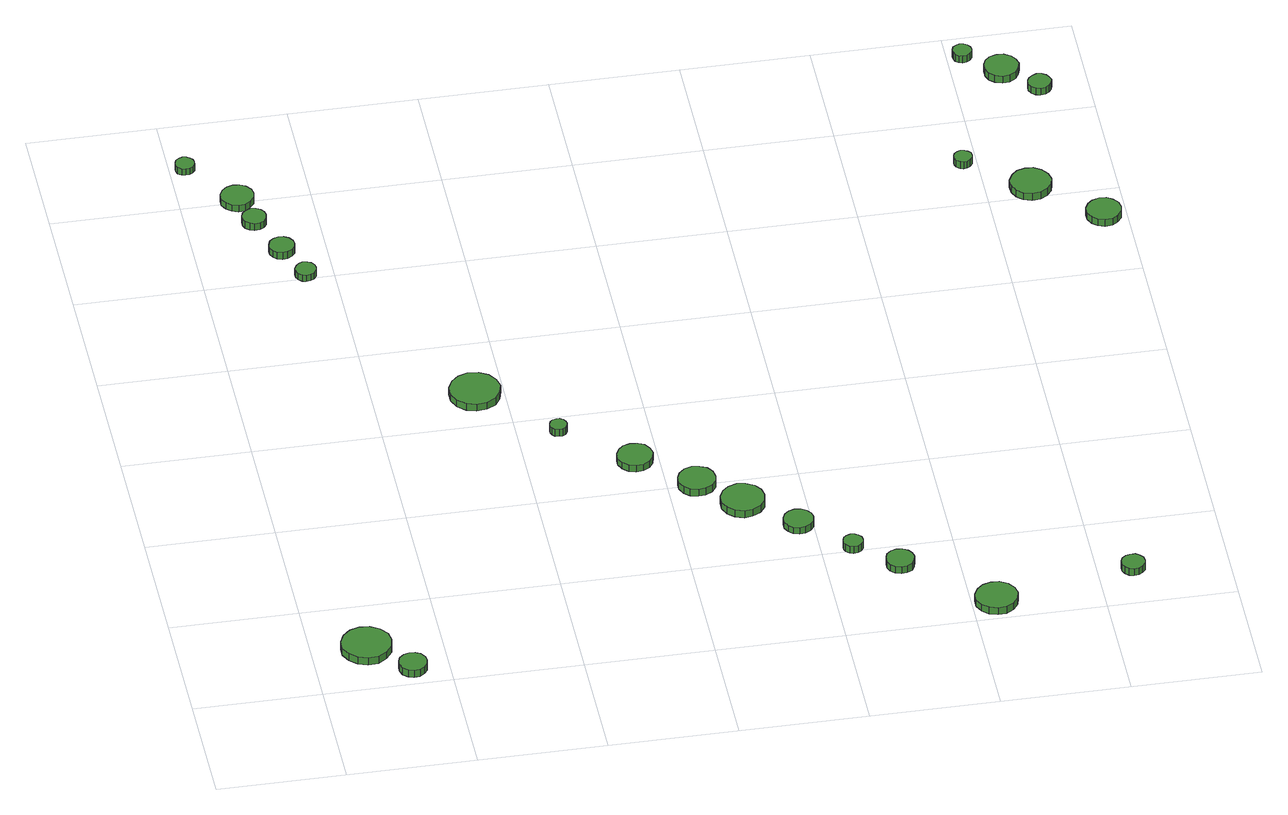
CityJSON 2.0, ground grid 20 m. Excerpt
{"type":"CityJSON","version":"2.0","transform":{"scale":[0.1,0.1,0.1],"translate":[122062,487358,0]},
"CityObjects":{
"tree1":{"type":"SolitaryVegetationObject","attributes":{"function":"something"},"geometry":[{"type":"MultiSurface","lod":"1","boundaries":[[[0,1,2,3,4,5,6,7,8,9,10,11,12,13,14]],[[15,16,17,18,19,20,21,22,23,24,25,26,27,28,29]],[[0,29,28,1]],[[1,28,27,2]],[[2,27,26,3]],[[3,26,25,4]],[[4,25,24,5]],[[5,24,23,6]],[[6,23,22,7]],[[7,22,21,8]],[[8,21,20,9]],[[9,20,19,10]],[[10,19,18,11]],[[11,18,17,12]],[[12,17,16,13]],[[13,16,15,14]],[[14,15,29,0]]]}]},
"tree2":{"type":"SolitaryVegetationObject","attributes":{"function":"something"},"geometry":[{"type":"MultiSurface","lod":"1","boundaries":[[[30,31,32,33,34,35,36,37,38,39,40,41,42,43,44]],[[45,46,47,48,49,50,51,52,53,54,55,56,57,58,59]],[[30,59,58,31]],[[31,58,57,32]],[[32,57,56,33]],[[33,56,55,34]],[[34,55,54,35]],[[35,54,53,36]],[[36,53,52,37]],[[37,52,51,38]],[[38,51,50,39]],[[39,50,49,40]],[[40,49,48,41]],[[41,48,47,42]],[[42,47,46,43]],[[43,46,45,44]],[[44,45,59,30]]]}]},
"tree3":{"type":"SolitaryVegetationObject","attributes":{"function":"something"},"geometry":[{"type":"MultiSurface","lod":"1","boundaries":[[[60,61,62,63,64,65,66,67,68,69,70,71,72,73,74]],[[75,76,77,78,79,80,81,82,83,84,85,86,87,88,89]],[[60,89,88,61]],[[61,88,87,62]],[[62,87,86,63]],[[63,86,85,64]],[[64,85,84,65]],[[65,84,83,66]],[[66,83,82,67]],[[67,82,81,68]],[[68,81,80,69]],[[69,80,79,70]],[[70,79,78,71]],[[71,78,77,72]],[[72,77,76,73]],[[73,76,75,74]],[[74,75,89,60]]]}]},
"tree4":{"type":"SolitaryVegetationObject","attributes":{"function":"something"},"geometry":[{"type":"MultiSurface","lod":"1","boundaries":[[[90,91,92,93,94,95,96,97,98,99,100,101,102,103,104]],[[105,106,107,108,109,110,111,112,113,114,115,116,117,118,119]],[[90,119,118,91]],[[91,118,117,92]],[[92,117,116,93]],[[93,116,115,94]],[[94,115,114,95]],[[95,114,113,96]],[[96,113,112,97]],[[97,112,111,98]],[[98,111,110,99]],[[99,110,109,100]],[[100,109,108,101]],[[101,108,107,102]],[[102,107,106,103]],[[103,106,105,104]],[[104,105,119,90]]]}]},
"tree5":{"type":"SolitaryVegetationObject","attributes":{"function":"something"},"geometry":[{"type":"MultiSurface","lod":"1","boundaries":[[[120,121,122,123,124,125,126,127,128,129,130,131,132,133,134]],[[135,136,137,138,139,140,141,142,143,144,145,146,147,148,149]],[[120,149,148,121]],[[121,148,147,122]],[[122,147,146,123]],[[123,146,145,124]],[[124,145,144,125]],[[125,144,143,126]],[[126,143,142,127]],[[127,142,141,128]],[[128,141,140,129]],[[129,140,139,130]],[[130,139,138,131]],[[131,138,137,132]],[[132,137,136,133]],[[133,136,135,134]],[[134,135,149,120]]]}]},
"tree6":{"type":"SolitaryVegetationObject","attributes":{"function":"something"},"geometry":[{"type":"MultiSurface","lod":"1","boundaries":[[[150,151,152,153,154,155,156,157,158,159,160,161,162,163,164]],[[165,166,167,168,169,170,171,172,173,174,175,176,177,178,179]],[[150,179,178,151]],[[151,178,177,152]],[[152,177,176,153]],[[153,176,175,154]],[[154,175,174,155]],[[155,174,173,156]],[[156,173,172,157]],[[157,172,171,158]],[[158,171,170,159]],[[159,170,169,160]],[[160,169,168,161]],[[161,168,167,162]],[[162,167,166,163]],[[163,166,165,164]],[[164,165,179,150]]]}]},
"tree7":{"type":"SolitaryVegetationObject","attributes":{"function":"something"},"geometry":[{"type":"MultiSurface","lod":"1","boundaries":[[[180,181,182,183,184,185,186,187,188,189,190,191,192,193,194]],[[195,196,197,198,199,200,201,202,203,204,205,206,207,208,209]],[[180,209,208,181]],[[181,208,207,182]],[[182,207,206,183]],[[183,206,205,184]],[[184,205,204,185]],[[185,204,203,186]],[[186,203,202,187]],[[187,202,201,188]],[[188,201,200,189]],[[189,200,199,190]],[[190,199,198,191]],[[191,198,197,192]],[[192,197,196,193]],[[193,196,195,194]],[[194,195,209,180]]]}]},
"tree8":{"type":"SolitaryVegetationObject","attributes":{"function":"something"},"geometry":[{"type":"MultiSurface","lod":"1","boundaries":[[[210,211,212,213,214,215,216,217,218,219,220,221,222,223,224]],[[225,226,227,228,229,230,231,232,233,234,235,236,237,238,239]],[[210,239,238,211]],[[211,238,237,212]],[[212,237,236,213]],[[213,236,235,214]],[[214,235,234,215]],[[215,234,233,216]],[[216,233,232,217]],[[217,232,231,218]],[[218,231,230,219]],[[219,230,229,220]],[[220,229,228,221]],[[221,228,227,222]],[[222,227,226,223]],[[223,226,225,224]],[[224,225,239,210]]]}]},
"tree9":{"type":"SolitaryVegetationObject","attributes":{"function":"something"},"geometry":[{"type":"MultiSurface","lod":"1","boundaries":[[[240,241,242,243,244,245,246,247,248,249,250,251,252,253,254]],[[255,256,257,258,259,260,261,262,263,264,265,266,267,268,269]],[[240,269,268,241]],[[241,268,267,242]],[[242,267,266,243]],[[243,266,265,244]],[[244,265,264,245]],[[245,264,263,246]],[[246,263,262,247]],[[247,262,261,248]],[[248,261,260,249]],[[249,260,259,250]],[[250,259,258,251]],[[251,258,257,252]],[[252,257,256,253]],[[253,256,255,254]],[[254,255,269,240]]]}]},
"tree10":{"type":"SolitaryVegetationObject","attributes":{"function":"something"},"geometry":[{"type":"MultiSurface","lod":"1","boundaries":[[[270,271,272,273,274,275,276,277,278,279,280,281,282,283,284]],[[285,286,287,288,289,290,291,292,293,294,295,296,297,298,299]],[[270,299,298,271]],[[271,298,297,272]],[[272,297,296,273]],[[273,296,295,274]],[[274,295,294,275]],[[275,294,293,276]],[[276,293,292,277]],[[277,292,291,278]],[[278,291,290,279]],[[279,290,289,280]],[[280,289,288,281]],[[281,288,287,282]],[[282,287,286,283]],[[283,286,285,284]],[[284,285,299,270]]]}]},
"tree11":{"type":"SolitaryVegetationObject","attributes":{"function":"something"},"geometry":[{"type":"MultiSurface","lod":"1","boundaries":[[[300,301,302,303,304,305,306,307,308,309,310,311,312,313,314]],[[315,316,317,318,319,320,321,322,323,324,325,326,327,328,329]],[[300,329,328,301]],[[301,328,327,302]],[[302,327,326,303]],[[303,326,325,304]],[[304,325,324,305]],[[305,324,323,306]],[[306,323,322,307]],[[307,322,321,308]],[[308,321,320,309]],[[309,320,319,310]],[[310,319,318,311]],[[311,318,317,312]],[[312,317,316,313]],[[313,316,315,314]],[[314,315,329,300]]]}]},
"tree12":{"type":"SolitaryVegetationObject","attributes":{"function":"something"},"geometry":[{"type":"MultiSurface","lod":"1","boundaries":[[[330,331,332,333,334,335,336,337,338,339,340,341,342,343,344]],[[345,346,347,348,349,350,351,352,353,354,355,356,357,358,359]],[[330,359,358,331]],[[331,358,357,332]],[[332,357,356,333]],[[333,356,355,334]],[[334,355,354,335]],[[335,354,353,336]],[[336,353,352,337]],[[337,352,351,338]],[[338,351,350,339]],[[339,350,349,340]],[[340,349,348,341]],[[341,348,347,342]],[[342,347,346,343]],[[343,346,345,344]],[[344,345,359,330]]]}]},
"tree13":{"type":"SolitaryVegetationObject","attributes":{"function":"something"},"geometry":[{"type":"MultiSurface","lod":"1","boundaries":[[[360,361,362,363,364,365,366,367,368,369,370,371,372,373,374]],[[375,376,377,378,379,380,381,382,383,384,385,386,387,388,389]],[[360,389,388,361]],[[361,388,387,362]],[[362,387,386,363]],[[363,386,385,364]],[[364,385,384,365]],[[365,384,383,366]],[[366,383,382,367]],[[367,382,381,368]],[[368,381,380,369]],[[369,380,379,370]],[[370,379,378,371]],[[371,378,377,372]],[[372,377,376,373]],[[373,376,375,374]],[[374,375,389,360]]]}]},
"tree14":{"type":"SolitaryVegetationObject","attributes":{"function":"something"},"geometry":[{"type":"MultiSurface","lod":"1","boundaries":[[[390,391,392,393,394,395,396,397,398,399,400,401,402,403,404]],[[405,406,407,408,409,410,411,412,413,414,415,416,417,418,419]],[[390,419,418,391]],[[391,418,417,392]],[[392,417,416,393]],[[393,416,415,394]],[[394,415,414,395]],[[395,414,413,396]],[[396,413,412,397]],[[397,412,411,398]],[[398,411,410,399]],[[399,410,409,400]],[[400,409,408,401]],[[401,408,407,402]],[[402,407,406,403]],[[403,406,405,404]],[[404,405,419,390]]]}]},
"tree15":{"type":"SolitaryVegetationObject","attributes":{"function":"something"},"geometry":[{"type":"MultiSurface","lod":"1","boundaries":[[[420,421,422,423,424,425,426,427,428,429,430,431,432,433,434]],[[435,436,437,438,439,440,441,442,443,444,445,446,447,448,449]],[[420,449,448,421]],[[421,448,447,422]],[[422,447,446,423]],[[423,446,445,424]],[[424,445,444,425]],[[425,444,443,426]],[[426,443,442,427]],[[427,442,441,428]],[[428,441,440,429]],[[429,440,439,430]],[[430,439,438,431]],[[431,438,437,432]],[[432,437,436,433]],[[433,436,435,434]],[[434,435,449,420]]]}]},
"tree16":{"type":"SolitaryVegetationObject","attributes":{"function":"something"},"geometry":[{"type":"MultiSurface","lod":"1","boundaries":[[[450,451,452,453,454,455,456,457,458,459,460,461,462,463,464]],[[465,466,467,468,469,470,471,472,473,474,475,476,477,478,479]],[[450,479,478,451]],[[451,478,477,452]],[[452,477,476,453]],[[453,476,475,454]],[[454,475,474,455]],[[455,474,473,456]],[[456,473,472,457]],[[457,472,471,458]],[[458,471,470,459]],[[459,470,469,460]],[[460,469,468,461]],[[461,468,467,462]],[[462,467,466,463]],[[463,466,465,464]],[[464,465,479,450]]]}]},
"tree17":{"type":"SolitaryVegetationObject","attributes":{"function":"something"},"geometry":[{"type":"MultiSurface","lod":"1","boundaries":[[[480,481,482,483,484,485,486,487,488,489,490,491,492,493,494]],[[495,496,497,498,499,500,501,502,503,504,505,506,507,508,509]],[[480,509,508,481]],[[481,508,507,482]],[[482,507,506,483]],[[483,506,505,484]],[[484,505,504,485]],[[485,504,503,486]],[[486,503,502,487]],[[487,502,501,488]],[[488,501,500,489]],[[489,500,499,490]],[[490,499,498,491]],[[491,498,497,492]],[[492,497,496,493]],[[493,496,495,494]],[[494,495,509,480]]]}]},
"tree18":{"type":"SolitaryVegetationObject","attributes":{"function":"something"},"geometry":[{"type":"MultiSurface","lod":"1","boundaries":[[[510,511,512,513,514,515,516,517,518,519,520,521,522,523,524]],[[525,526,527,528,529,530,531,532,533,534,535,536,537,538,539]],[[510,539,538,511]],[[511,538,537,512]],[[512,537,536,513]],[[513,536,535,514]],[[514,535,534,515]],[[515,534,533,516]],[[516,533,532,517]],[[517,532,531,518]],[[518,531,530,519]],[[519,530,529,520]],[[520,529,528,521]],[[521,528,527,522]],[[522,527,526,523]],[[523,526,525,524]],[[524,525,539,510]]]}]},
"tree19":{"type":"SolitaryVegetationObject","attributes":{"function":"something"},"geometry":[{"type":"MultiSurface","lod":"1","boundaries":[[[540,541,542,543,544,545,546,547,548,549,550,551,552,553,554]],[[555,556,557,558,559,560,561,562,563,564,565,566,567,568,569]],[[540,569,568,541]],[[541,568,567,542]],[[542,567,566,543]],[[543,566,565,544]],[[544,565,564,545]],[[545,564,563,546]],[[546,563,562,547]],[[547,562,561,548]],[[548,561,560,549]],[[549,560,559,550]],[[550,559,558,551]],[[551,558,557,552]],[[552,557,556,553]],[[553,556,555,554]],[[554,555,569,540]]]}]},
"tree20":{"type":"SolitaryVegetationObject","attributes":{"function":"something"},"geometry":[{"type":"MultiSurface","lod":"1","boundaries":[[[570,571,572,573,574,575,576,577,578,579,580,581,582,583,584]],[[585,586,587,588,589,590,591,592,593,594,595,596,597,598,599]],[[570,599,598,571]],[[571,598,597,572]],[[572,597,596,573]],[[573,596,595,574]],[[574,595,594,575]],[[575,594,593,576]],[[576,593,592,577]],[[577,592,591,578]],[[578,591,590,579]],[[579,590,589,580]],[[580,589,588,581]],[[581,588,587,582]],[[582,587,586,583]],[[583,586,585,584]],[[584,585,599,570]]]}]},
"tree21":{"type":"SolitaryVegetationObject","attributes":{"function":"something"},"geometry":[{"type":"MultiSurface","lod":"1","boundaries":[[[600,601,602,603,604,605,606,607,608,609,610,611,612,613,614]],[[615,616,617,618,619,620,621,622,623,624,625,626,627,628,629]],[[600,629,628,601]],[[601,628,627,602]],[[602,627,626,603]],[[603,626,625,604]],[[604,625,624,605]],[[605,624,623,606]],[[606,623,622,607]],[[607,622,621,608]],[[608,621,620,609]],[[609,620,619,610]],[[610,619,618,611]],[[611,618,617,612]],[[612,617,616,613]],[[613,616,615,614]],[[614,615,629,600]]]}]},
"tree22":{"type":"SolitaryVegetationObject","attributes":{"function":"something"},"geometry":[{"type":"MultiSurface","lod":"1","boundaries":[[[630,631,632,633,634,635,636,637,638,639,640,641,642,643,644]],[[645,646,647,648,649,650,651,652,653,654,655,656,657,658,659]],[[630,659,658,631]],[[631,658,657,632]],[[632,657,656,633]],[[633,656,655,634]],[[634,655,654,635]],[[635,654,653,636]],[[636,653,652,637]],[[637,652,651,638]],[[638,651,650,639]],[[639,650,649,640]],[[640,649,648,641]],[[641,648,647,642]],[[642,647,646,643]],[[643,646,645,644]],[[644,645,659,630]]]}]},
"tree23":{"type":"SolitaryVegetationObject","attributes":{"function":"something"},"geometry":[{"type":"MultiSurface","lod":"1","boundaries":[[[660,661,662,663,664,665,666,667,668,669,670,671,672,673,674]],[[675,676,677,678,679,680,681,682,683,684,685,686,687,688,689]],[[660,689,688,661]],[[661,688,687,662]],[[662,687,686,663]],[[663,686,685,664]],[[664,685,684,665]],[[665,684,683,666]],[[666,683,682,667]],[[667,682,681,668]],[[668,681,680,669]],[[669,680,679,670]],[[670,679,678,671]],[[671,678,677,672]],[[672,677,676,673]],[[673,676,675,674]],[[674,675,689,660]]]}]}
},
"vertices":[
[122,92,17],[119,108,17],[109,121,17],[95,129,17],[79,131,17],[64,126,17],[52,115,17],[45,100,17],[45,84,17],[52,70,17],[64,59,17],[79,54,17],[95,55,17],[109,64,17],[119,77,17],[119,77,4],[109,64,4],[95,55,4],[79,54,4],[64,59,4],[52,70,4],[45,84,4],[45,100,4],[52,115,4],[64,126,4],[79,131,4],[95,129,4],[109,121,4],[119,108,4],[122,92,4],
[166,35,16],[164,44,16],[159,52,16],[151,56,16],[142,57,16],[133,54,16],[126,48,16],[123,40,16],[123,31,16],[126,22,16],[133,16,16],[142,13,16],[151,14,16],[159,19,16],[164,26,16],[164,26,3],[159,19,3],[151,14,3],[142,13,3],[133,16,3],[126,22,3],[123,31,3],[123,40,3],[126,48,3],[133,54,3],[142,57,3],[151,56,3],[159,52,3],[164,44,3],[166,35,3],
[38,1290,17],[37,1296,17],[33,1301,17],[28,1304,17],[22,1305,17],[16,1303,17],[11,1299,17],[9,1293,17],[9,1287,17],[11,1281,17],[16,1277,17],[22,1276,17],[28,1276,17],[33,1279,17],[37,1284,17],[37,1284,5],[33,1279,5],[28,1276,5],[22,1276,5],[16,1277,5],[11,1281,5],[9,1287,5],[9,1293,5],[11,1299,5],[16,1303,5],[22,1305,5],[28,1304,5],[33,1301,5],[37,1296,5],[38,1290,5],
[122,1147,15],[120,1155,15],[116,1161,15],[109,1165,15],[101,1166,15],[94,1163,15],[88,1158,15],[85,1151,15],[85,1143,15],[88,1136,15],[94,1131,15],[101,1128,15],[109,1129,15],[116,1133,15],[120,1139,15],[120,1139,2],[116,1133,2],[109,1129,2],[101,1128,2],[94,1131,2],[88,1136,2],[85,1143,2],[85,1151,2],[88,1158,2],[94,1163,2],[101,1166,2],[109,1165,2],[116,1161,2],[120,1155,2],[122,1147,2],
[113,1202,15],[111,1212,15],[104,1221,15],[95,1226,15],[85,1227,15],[75,1224,15],[67,1217,15],[62,1207,15],[62,1196,15],[67,1187,15],[75,1180,15],[85,1176,15],[95,1177,15],[104,1183,15],[111,1191,15],[111,1191,3],[104,1183,3],[95,1177,3],[85,1176,3],[75,1180,3],[67,1187,3],[62,1196,3],[62,1207,3],[67,1217,3],[75,1224,3],[85,1227,3],[95,1226,3],[104,1221,3],[111,1212,3],[113,1202,3],
[152,1072,14],[150,1080,14],[145,1087,14],[138,1091,14],[130,1092,14],[122,1089,14],[116,1084,14],[113,1076,14],[113,1068,14],[116,1061,14],[122,1055,14],[130,1053,14],[138,1054,14],[145,1058,14],[150,1064,14],[150,1064,1],[145,1058,1],[138,1054,1],[130,1053,1],[122,1055,1],[116,1061,1],[113,1068,1],[113,1076,1],[116,1084,1],[122,1089,1],[130,1092,1],[138,1091,1],[145,1087,1],[150,1080,1],[152,1072,1],
[173,1009,14],[172,1015,14],[168,1021,14],[162,1024,14],[155,1025,14],[149,1023,14],[144,1018,14],[141,1012,14],[141,1005,14],[144,999,14],[149,994,14],[155,992,14],[162,993,14],[168,996,14],[172,1002,14],[172,1002,2],[168,996,2],[162,993,2],[155,992,2],[149,994,2],[144,999,2],[141,1005,2],[141,1012,2],[144,1018,2],[149,1023,2],[155,1025,2],[162,1024,2],[168,1021,2],[172,1015,2],[173,1009,2],
[393,667,21],[389,683,21],[380,696,21],[366,704,21],[349,706,21],[334,701,21],[322,690,21],[315,675,21],[315,659,21],[322,644,21],[334,633,21],[349,628,21],[366,630,21],[380,638,21],[389,651,21],[389,651,8],[380,638,8],[366,630,8],[349,628,8],[334,633,8],[322,644,8],[315,659,8],[315,675,8],[322,690,8],[334,701,8],[349,706,8],[366,704,8],[380,696,8],[389,683,8],[393,667,8],
[476,565,16],[475,570,16],[472,575,16],[467,578,16],[462,578,16],[456,577,16],[452,573,16],[450,568,16],[450,562,16],[452,557,16],[456,553,16],[462,552,16],[467,552,16],[472,555,16],[475,560,16],[475,560,3],[472,555,3],[467,552,3],[462,552,3],[456,553,3],[452,557,3],[450,562,3],[450,568,3],[452,573,3],[456,577,3],[462,578,3],[467,578,3],[472,575,3],[475,570,3],[476,565,3],
[591,473,15],[588,484,15],[582,494,15],[572,499,15],[560,500,15],[549,497,15],[541,489,15],[536,479,15],[536,467,15],[541,457,15],[549,449,15],[560,446,15],[572,447,15],[582,453,15],[588,462,15],[588,462,3],[582,453,3],[572,447,3],[560,446,3],[549,449,3],[541,457,3],[536,467,3],[536,479,3],[541,489,3],[549,497,3],[560,500,3],[572,499,3],[582,494,3],[588,484,3],[591,473,3],
[673,400,15],[671,412,15],[664,422,15],[653,427,15],[642,429,15],[630,425,15],[621,417,15],[616,406,15],[616,394,15],[621,383,15],[630,375,15],[642,372,15],[653,373,15],[664,379,15],[671,388,15],[671,388,2],[664,379,2],[653,373,2],[642,372,2],[630,375,2],[621,383,2],[616,394,2],[616,406,2],[621,417,2],[630,425,2],[642,429,2],[653,427,2],[664,422,2],[671,412,2],[673,400,2],
[738,343,14],[735,357,14],[727,368,14],[714,375,14],[701,377,14],[687,372,14],[677,363,14],[671,350,14],[671,336,14],[677,323,14],[687,314,14],[701,309,14],[714,311,14],[727,318,14],[735,329,14],[735,329,1],[727,318,1],[714,311,1],[701,309,1],[687,314,1],[677,323,1],[671,336,1],[671,350,1],[677,363,1],[687,372,1],[701,377,1],[714,375,1],[727,368,1],[735,357,1],[738,343,1],
[801,277,14],[799,286,14],[793,294,14],[785,299,14],[775,300,14],[766,297,14],[759,291,14],[755,282,14],[755,272,14],[759,263,14],[766,257,14],[775,254,14],[785,255,14],[793,260,14],[799,267,14],[799,267,2],[793,260,2],[785,255,2],[775,254,2],[766,257,2],[759,263,2],[755,272,2],[755,282,2],[759,291,2],[766,297,2],[775,300,2],[785,299,2],[793,294,2],[799,286,2],[801,277,2],
[864,210,14],[863,216,14],[859,221,14],[854,224,14],[847,225,14],[841,223,14],[836,219,14],[834,213,14],[834,206,14],[836,201,14],[841,196,14],[847,194,14],[854,195,14],[859,198,14],[863,203,14],[863,203,1],[859,198,1],[854,195,1],[847,194,1],[841,196,1],[836,201,1],[834,206,1],[834,213,1],[836,219,1],[841,223,1],[847,225,1],[854,224,1],[859,221,1],[863,216,1],[864,210,1],
[933,155,14],[931,164,14],[926,171,14],[918,176,14],[909,177,14],[900,174,14],[893,168,14],[890,159,14],[890,150,14],[893,142,14],[900,136,14],[909,133,14],[918,134,14],[926,138,14],[931,146,14],[931,146,1],[926,138,1],[918,134,1],[909,133,1],[900,136,1],[893,142,1],[890,150,1],[890,159,1],[893,168,1],[900,174,1],[909,177,1],[918,176,1],[926,171,1],[931,164,1],[933,155,1],
[1070,38,16],[1067,51,16],[1059,62,16],[1047,69,16],[1034,70,16],[1021,66,16],[1011,57,16],[1005,45,16],[1005,31,16],[1011,19,16],[1021,10,16],[1034,6,16],[1047,7,16],[1059,14,16],[1067,25,16],[1067,25,3],[1059,14,3],[1047,7,3],[1034,6,3],[1021,10,3],[1011,19,3],[1005,31,3],[1005,45,3],[1011,57,3],[1021,66,3],[1034,70,3],[1047,69,3],[1059,62,3],[1067,51,3],[1070,38,3],
[1272,81,16],[1271,89,16],[1266,95,16],[1260,99,16],[1252,99,16],[1245,97,16],[1239,92,16],[1236,85,16],[1236,77,16],[1239,71,16],[1245,65,16],[1252,63,16],[1260,64,16],[1266,68,16],[1271,74,16],[1271,74,3],[1266,68,3],[1260,64,3],[1252,63,3],[1245,65,3],[1239,71,3],[1236,77,3],[1236,85,3],[1239,92,3],[1245,97,3],[1252,99,3],[1260,99,3],[1266,95,3],[1271,89,3],[1272,81,3],
[1191,1089,24],[1190,1095,24],[1186,1099,24],[1181,1102,24],[1175,1103,24],[1170,1101,24],[1165,1097,24],[1163,1092,24],[1163,1086,24],[1165,1080,24],[1170,1076,24],[1175,1074,24],[1181,1075,24],[1186,1078,24],[1190,1083,24],[1190,1083,11],[1186,1078,11],[1181,1075,11],[1175,1074,11],[1170,1076,11],[1165,1080,11],[1163,1086,11],[1163,1092,11],[1165,1097,11],[1170,1101,11],[1175,1103,11],[1181,1102,11],[1186,1099,11],[1190,1095,11],[1191,1089,11],
[1298,1011,24],[1295,1024,24],[1287,1035,24],[1276,1042,24],[1263,1043,24],[1250,1039,24],[1241,1030,24],[1235,1018,24],[1235,1005,24],[1241,993,24],[1250,984,24],[1263,980,24],[1276,981,24],[1287,988,24],[1295,998,24],[1295,998,11],[1287,988,11],[1276,981,11],[1263,980,11],[1250,984,11],[1241,993,11],[1235,1005,11],[1235,1018,11],[1241,1030,11],[1250,1039,11],[1263,1043,11],[1276,1042,11],[1287,1035,11],[1295,1024,11],[1298,1011,11],
[1236,1342,25],[1235,1348,25],[1231,1353,25],[1226,1356,25],[1220,1357,25],[1214,1355,25],[1209,1351,25],[1207,1345,25],[1207,1339,25],[1209,1333,25],[1214,1329,25],[1220,1327,25],[1226,1328,25],[1231,1331,25],[1235,1336,25],[1235,1336,12],[1231,1331,12],[1226,1328,12],[1220,1327,12],[1214,1329,12],[1209,1333,12],[1207,1339,12],[1207,1345,12],[1209,1351,12],[1214,1355,12],[1220,1357,12],[1226,1356,12],[1231,1353,12],[1235,1348,12],[1236,1342,12],
[1389,925,24],[1387,936,24],[1380,945,24],[1371,951,24],[1360,952,24],[1349,948,24],[1341,941,24],[1336,931,24],[1336,919,24],[1341,909,24],[1349,902,24],[1360,898,24],[1371,899,24],[1380,905,24],[1387,914,24],[1387,914,11],[1380,905,11],[1371,899,11],[1360,898,11],[1349,902,11],[1341,909,11],[1336,919,11],[1336,931,11],[1341,941,11],[1349,948,11],[1360,952,11],[1371,951,11],[1380,945,11],[1387,936,11],[1389,925,11],
[1300,1295,25],[1297,1306,25],[1291,1315,25],[1281,1321,25],[1270,1322,25],[1259,1318,25],[1251,1311,25],[1247,1301,25],[1247,1289,25],[1251,1279,25],[1259,1272,25],[1270,1268,25],[1281,1269,25],[1291,1275,25],[1297,1284,25],[1297,1284,12],[1291,1275,12],[1281,1269,12],[1270,1268,12],[1259,1272,12],[1251,1279,12],[1247,1289,12],[1247,1301,12],[1251,1311,12],[1259,1318,12],[1270,1322,12],[1281,1321,12],[1291,1315,12],[1297,1306,12],[1300,1295,12],
[1341,1247,25],[1339,1254,25],[1335,1260,25],[1329,1264,25],[1321,1265,25],[1314,1262,25],[1308,1257,25],[1305,1251,25],[1305,1243,25],[1308,1236,25],[1314,1231,25],[1321,1229,25],[1329,1230,25],[1335,1234,25],[1339,1240,25],[1339,1240,12],[1335,1234,12],[1329,1230,12],[1321,1229,12],[1314,1231,12],[1308,1236,12],[1305,1243,12],[1305,1251,12],[1308,1257,12],[1314,1262,12],[1321,1265,12],[1329,1264,12],[1335,1260,12],[1339,1254,12],[1341,1247,12]
]}
